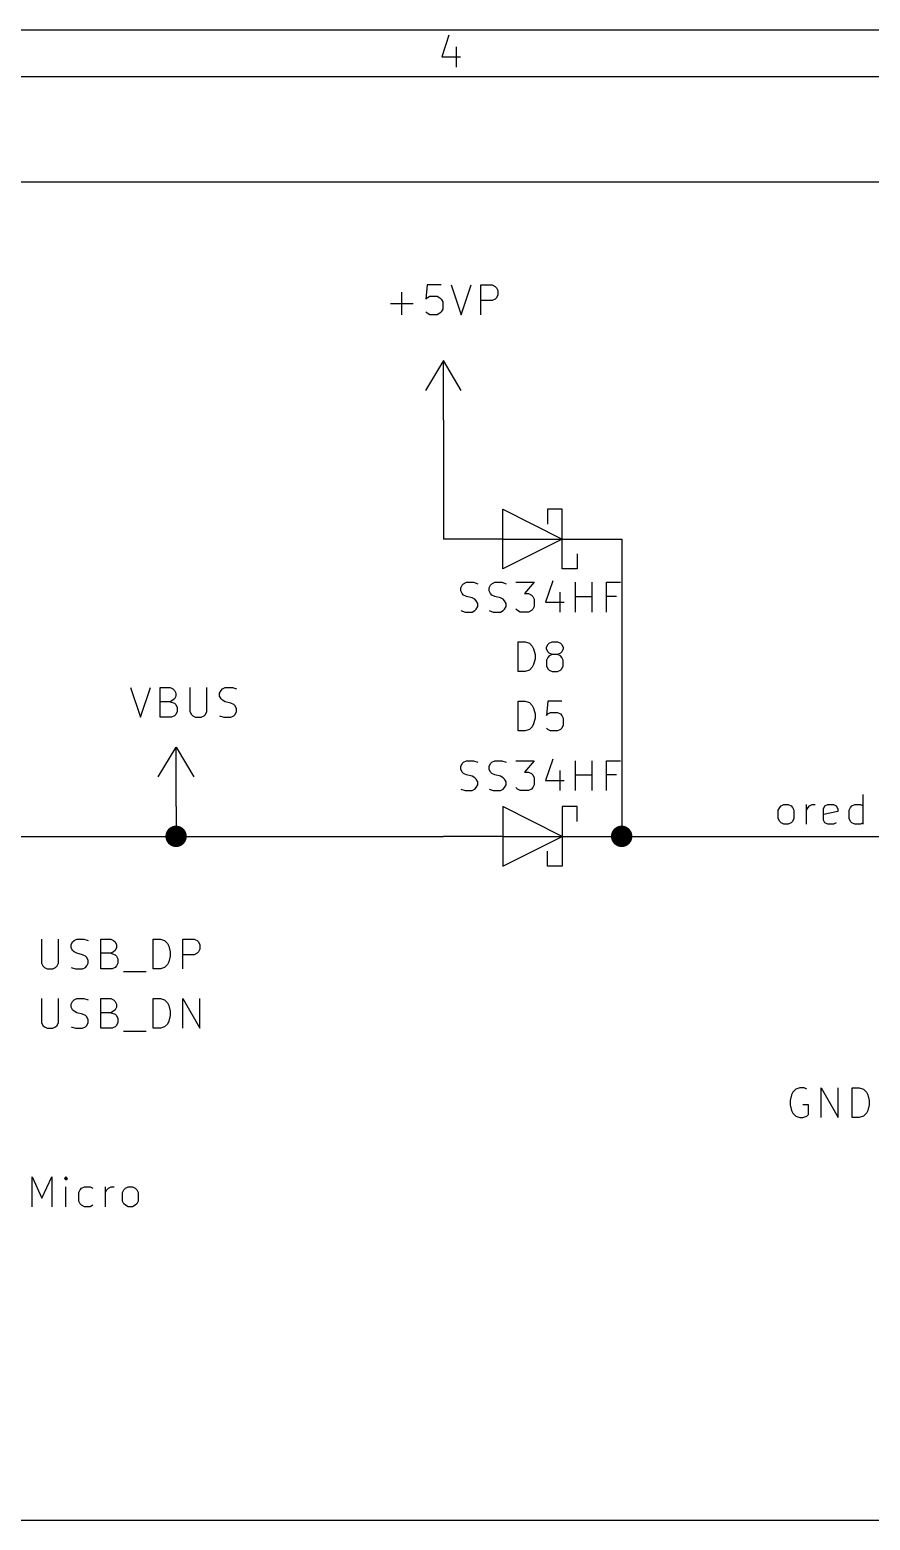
# Model space of a CAD drawing. Extents: x 0.4 to 11.3, y -7.9 to -0.4.
# Drawn here: x 6.604 to 8.018, y -2.9 to -0.394 of the extents above; entities that cross this region are included whole.
import ezdxf

# ---------------------------------------------------------------- set-up
doc = ezdxf.new("R2010")
doc.units = 0
doc.header["$MEASUREMENT"] = 0
for name, color, linetype in [('BLUE3', 171, 'CONTINUOUS'), ('BROWN2', 54, 'CONTINUOUS'), ('CYAN2', 4, 'CONTINUOUS'), ('GRAY1', 251, 'CONTINUOUS'), ('GREEN3', 91, 'CONTINUOUS'), ('RED2', 1, 'CONTINUOUS')]:
    doc.layers.add(name, color=color, linetype=linetype)

msp = doc.modelspace()

# ---------------------------------------------------------------- linework, layer by layer
at = {"layer": 'BLUE3', "linetype": 'CONTINUOUS'}
for p, q in [((9.95, -0.65), (5.75, -0.65)), ((5.75, -2.9), (9.95, -2.9))]:
    msp.add_line(p, q, dxfattribs=at)
at = {"layer": 'BROWN2', "linetype": 'CONTINUOUS'}
for p, q in [((6.62351, -1.9228), (6.62351, -1.96328)), ((6.65208, -1.96328), (6.65208, -1.9228)), ((6.67352, -1.93233), (6.67589, -1.92757)), ((6.67589, -1.92757), (6.67828, -1.92519)), ((6.67828, -1.92519), (6.68304, -1.9228)), ((6.68304, -1.9228), (6.69494, -1.9228)), ((6.69494, -1.9228), (6.70209, -1.92519)), ((6.72351, -1.9728), (6.72351, -1.9228)), ((6.72351, -1.9228), (6.74018, -1.9228)), ((6.74018, -1.9228), (6.74494, -1.92519)), ((6.74494, -1.92519), (6.74732, -1.92757)), ((6.74732, -1.92757), (6.7497, -1.93233)), ((6.81161, -1.9728), (6.81161, -1.9228)), ((6.81161, -1.9228), (6.82351, -1.9228)), ((6.82351, -1.9228), (6.83065, -1.92519)), ((6.83065, -1.92519), (6.83542, -1.92995)), ((6.86161, -1.9728), (6.86161, -1.9228)), ((6.86161, -1.9228), (6.88065, -1.9228)), ((6.88065, -1.9228), (6.88542, -1.92519)), ((6.88542, -1.92519), (6.8878, -1.92757)), ((6.8878, -1.92757), (6.89018, -1.93233)), ((6.67352, -1.93709), (6.67352, -1.93233)), ((6.67589, -1.94185), (6.67352, -1.93709)), ((6.67828, -1.94423), (6.67589, -1.94185)), ((6.68304, -1.94661), (6.67828, -1.94423)), ((6.69256, -1.949), (6.68304, -1.94661)), ((6.69732, -1.95137), (6.69256, -1.949)), ((6.6997, -1.95376), (6.69732, -1.95137)), ((6.70209, -1.95852), (6.6997, -1.95376)), ((6.74018, -1.94661), (6.72351, -1.94661)), ((6.74494, -1.94423), (6.74018, -1.94661)), ((6.74018, -1.94661), (6.74732, -1.949)), ((6.74732, -1.94185), (6.74494, -1.94423)), ((6.7497, -1.93709), (6.74732, -1.94185)), ((6.74732, -1.949), (6.7497, -1.95137)), ((6.7497, -1.93233), (6.7497, -1.93709)), ((6.7497, -1.95137), (6.75208, -1.95614)), ((6.83542, -1.92995), (6.8378, -1.93471)), ((6.8378, -1.93471), (6.84018, -1.94423)), ((6.84018, -1.95137), (6.8378, -1.9609)), ((6.84018, -1.94423), (6.84018, -1.95137)), ((6.88065, -1.949), (6.86161, -1.949)), ((6.88542, -1.94661), (6.88065, -1.949)), ((6.8878, -1.94423), (6.88542, -1.94661)), ((6.89018, -1.93947), (6.8878, -1.94423)), ((6.89018, -1.93233), (6.89018, -1.93947)), ((6.62351, -1.96328), (6.62589, -1.96804)), ((6.62589, -1.96804), (6.62828, -1.97043)), ((6.62828, -1.97043), (6.63304, -1.9728)), ((6.63304, -1.9728), (6.64256, -1.9728)), ((6.64256, -1.9728), (6.64732, -1.97043)), ((6.64732, -1.97043), (6.6497, -1.96804)), ((6.6497, -1.96804), (6.65208, -1.96328)), ((6.67352, -1.97043), (6.68066, -1.9728)), ((6.68066, -1.9728), (6.69256, -1.9728)), ((6.69256, -1.9728), (6.69732, -1.97043)), ((6.69732, -1.97043), (6.6997, -1.96804)), ((6.6997, -1.96804), (6.70209, -1.96328)), ((6.70209, -1.96328), (6.70209, -1.95852)), ((6.74256, -1.9728), (6.72351, -1.9728)), ((6.74732, -1.97043), (6.74256, -1.9728)), ((6.7497, -1.96804), (6.74732, -1.97043)), ((6.75208, -1.96328), (6.7497, -1.96804)), ((6.75208, -1.95614), (6.75208, -1.96328)), ((6.76161, -1.97757), (6.7997, -1.97757)), ((6.82351, -1.9728), (6.81161, -1.9728)), ((6.83065, -1.97043), (6.82351, -1.9728)), ((6.83542, -1.96566), (6.83065, -1.97043)), ((6.8378, -1.9609), (6.83542, -1.96566)), ((6.62351, -2.0228), (6.62351, -2.06328)), ((6.65208, -2.06328), (6.65208, -2.0228)), ((6.67352, -2.03233), (6.67589, -2.02757)), ((6.67589, -2.02757), (6.67828, -2.02519)), ((6.67828, -2.02519), (6.68304, -2.0228)), ((6.68304, -2.0228), (6.69494, -2.0228)), ((6.69494, -2.0228), (6.70209, -2.02519)), ((6.72351, -2.0728), (6.72351, -2.0228)), ((6.72351, -2.0228), (6.74018, -2.0228)), ((6.74018, -2.0228), (6.74494, -2.02519)), ((6.74494, -2.02519), (6.74732, -2.02757)), ((6.74732, -2.02757), (6.7497, -2.03233)), ((6.81161, -2.0728), (6.81161, -2.0228)), ((6.81161, -2.0228), (6.82351, -2.0228)), ((6.82351, -2.0228), (6.83065, -2.02519)), ((6.83065, -2.02519), (6.83542, -2.02995)), ((6.83542, -2.02995), (6.8378, -2.03471)), ((6.86161, -2.0728), (6.86161, -2.0228)), ((6.86161, -2.0228), (6.89018, -2.0728)), ((6.89018, -2.0728), (6.89018, -2.0228)), ((6.67352, -2.03709), (6.67352, -2.03233)), ((6.67589, -2.04185), (6.67352, -2.03709)), ((6.67828, -2.04423), (6.67589, -2.04185)), ((6.68304, -2.04661), (6.67828, -2.04423)), ((6.69256, -2.049), (6.68304, -2.04661)), ((6.69732, -2.05137), (6.69256, -2.049)), ((6.6997, -2.05376), (6.69732, -2.05137)), ((6.70209, -2.05852), (6.6997, -2.05376)), ((6.74018, -2.04661), (6.72351, -2.04661)), ((6.74494, -2.04423), (6.74018, -2.04661)), ((6.74018, -2.04661), (6.74732, -2.049)), ((6.74732, -2.04185), (6.74494, -2.04423)), ((6.7497, -2.03709), (6.74732, -2.04185)), ((6.74732, -2.049), (6.7497, -2.05137)), ((6.7497, -2.03233), (6.7497, -2.03709)), ((6.7497, -2.05137), (6.75208, -2.05614)), ((6.8378, -2.03471), (6.84018, -2.04423)), ((6.84018, -2.05137), (6.8378, -2.0609)), ((6.84018, -2.04423), (6.84018, -2.05137)), ((6.62351, -2.06328), (6.62589, -2.06804)), ((6.62589, -2.06804), (6.62828, -2.07043)), ((6.62828, -2.07043), (6.63304, -2.0728)), ((6.63304, -2.0728), (6.64256, -2.0728)), ((6.64256, -2.0728), (6.64732, -2.07043)), ((6.64732, -2.07043), (6.6497, -2.06804)), ((6.6497, -2.06804), (6.65208, -2.06328)), ((6.67352, -2.07043), (6.68066, -2.0728)), ((6.68066, -2.0728), (6.69256, -2.0728)), ((6.69256, -2.0728), (6.69732, -2.07043)), ((6.69732, -2.07043), (6.6997, -2.06804)), ((6.6997, -2.06804), (6.70209, -2.06328)), ((6.70209, -2.06328), (6.70209, -2.05852)), ((6.74256, -2.0728), (6.72351, -2.0728)), ((6.74732, -2.07043), (6.74256, -2.0728)), ((6.7497, -2.06804), (6.74732, -2.07043)), ((6.75208, -2.06328), (6.7497, -2.06804)), ((6.75208, -2.05614), (6.75208, -2.06328)), ((6.76161, -2.07757), (6.7997, -2.07757)), ((6.82351, -2.0728), (6.81161, -2.0728)), ((6.83065, -2.07043), (6.82351, -2.0728)), ((6.83542, -2.06566), (6.83065, -2.07043)), ((6.8378, -2.0609), (6.83542, -2.06566))]:
    msp.add_line(p, q, dxfattribs=at)
at = {"layer": 'CYAN2', "linetype": 'CONTINUOUS'}
for p, q in [((7.27261, -0.822803), (7.27024, -0.846614)), ((7.29643, -0.822803), (7.27261, -0.822803)), ((7.31309, -0.822803), (7.32976, -0.872803)), ((7.32976, -0.872803), (7.34643, -0.822803)), ((7.36309, -0.872803), (7.36309, -0.822803)), ((7.36309, -0.822803), (7.38214, -0.822803)), ((7.38214, -0.822803), (7.3869, -0.825185)), ((7.3869, -0.825185), (7.38928, -0.827567)), ((7.22976, -0.872803), (7.22976, -0.834709)), ((7.27024, -0.846614), (7.27261, -0.844232)), ((7.27261, -0.844232), (7.27738, -0.84185)), ((7.27738, -0.84185), (7.28928, -0.84185)), ((7.28928, -0.84185), (7.29404, -0.844232)), ((7.29404, -0.844232), (7.29643, -0.846614)), ((7.29643, -0.846614), (7.29881, -0.851374)), ((7.29881, -0.851374), (7.29881, -0.86328)), ((7.38214, -0.848996), (7.36309, -0.848996)), ((7.3869, -0.846614), (7.38214, -0.848996)), ((7.38928, -0.844232), (7.3869, -0.846614)), ((7.38928, -0.827567), (7.39166, -0.832327)), ((7.39166, -0.839472), (7.38928, -0.844232)), ((7.39166, -0.832327), (7.39166, -0.839472)), ((7.21071, -0.853756), (7.24881, -0.853756)), ((7.27261, -0.870425), (7.27024, -0.868043)), ((7.27738, -0.872803), (7.27261, -0.870425)), ((7.28928, -0.872803), (7.27738, -0.872803)), ((7.29404, -0.870425), (7.28928, -0.872803)), ((7.29643, -0.868043), (7.29404, -0.870425)), ((7.29881, -0.86328), (7.29643, -0.868043)), ((7.32917, -1.33233), (7.33154, -1.32757)), ((7.33154, -1.32757), (7.33393, -1.32519)), ((7.33393, -1.32519), (7.33869, -1.3228)), ((7.33869, -1.3228), (7.35059, -1.3228)), ((7.35059, -1.3228), (7.35774, -1.32519)), ((7.37678, -1.33233), (7.37916, -1.32757)), ((7.37916, -1.32757), (7.38154, -1.32519)), ((7.38154, -1.32519), (7.38631, -1.3228)), ((7.38631, -1.3228), (7.39821, -1.3228)), ((7.39821, -1.3228), (7.40535, -1.32519)), ((7.42202, -1.3228), (7.45297, -1.3228)), ((7.45297, -1.3228), (7.4363, -1.34185)), ((7.48392, -1.32043), (7.47202, -1.35614)), ((7.52202, -1.3728), (7.52202, -1.3228)), ((7.55059, -1.3728), (7.55059, -1.3228)), ((7.5744, -1.3728), (7.5744, -1.3228)), ((7.5744, -1.3228), (7.59821, -1.3228)), ((7.32917, -1.33709), (7.32917, -1.33233)), ((7.33154, -1.34185), (7.32917, -1.33709)), ((7.33393, -1.34423), (7.33154, -1.34185)), ((7.33869, -1.34661), (7.33393, -1.34423)), ((7.34821, -1.349), (7.33869, -1.34661)), ((7.35297, -1.35137), (7.34821, -1.349)), ((7.35535, -1.35376), (7.35297, -1.35137)), ((7.37678, -1.33709), (7.37678, -1.33233)), ((7.37916, -1.34185), (7.37678, -1.33709)), ((7.38154, -1.34423), (7.37916, -1.34185)), ((7.38631, -1.34661), (7.38154, -1.34423)), ((7.39583, -1.349), (7.38631, -1.34661)), ((7.40059, -1.35137), (7.39583, -1.349)), ((7.40297, -1.35376), (7.40059, -1.35137)), ((7.4363, -1.34185), (7.44345, -1.34185)), ((7.44345, -1.34185), (7.44821, -1.34423)), ((7.44821, -1.34423), (7.45059, -1.34661)), ((7.45059, -1.34661), (7.45297, -1.35137)), ((7.45297, -1.35137), (7.45297, -1.36328)), ((7.49583, -1.33947), (7.49583, -1.3728)), ((7.52202, -1.34661), (7.55059, -1.34661)), ((7.59107, -1.34661), (7.5744, -1.34661)), ((7.32917, -1.37043), (7.33631, -1.3728)), ((7.33631, -1.3728), (7.34821, -1.3728)), ((7.34821, -1.3728), (7.35297, -1.37043)), ((7.35297, -1.37043), (7.35535, -1.36804)), ((7.35774, -1.35852), (7.35535, -1.35376)), ((7.35535, -1.36804), (7.35774, -1.36328)), ((7.35774, -1.36328), (7.35774, -1.35852)), ((7.37678, -1.37043), (7.38393, -1.3728)), ((7.38393, -1.3728), (7.39583, -1.3728)), ((7.39583, -1.3728), (7.40059, -1.37043)), ((7.40059, -1.37043), (7.40297, -1.36804)), ((7.40535, -1.35852), (7.40297, -1.35376)), ((7.40297, -1.36804), (7.40535, -1.36328)), ((7.40535, -1.36328), (7.40535, -1.35852)), ((7.4244, -1.37043), (7.42202, -1.36804)), ((7.42916, -1.3728), (7.4244, -1.37043)), ((7.44345, -1.3728), (7.42916, -1.3728)), ((7.44821, -1.37043), (7.44345, -1.3728)), ((7.45059, -1.36804), (7.44821, -1.37043)), ((7.45297, -1.36328), (7.45059, -1.36804)), ((7.47202, -1.35614), (7.50297, -1.35614)), ((7.42559, -1.4728), (7.42559, -1.4228)), ((7.42559, -1.4228), (7.4375, -1.4228)), ((7.4375, -1.4228), (7.44464, -1.42519)), ((7.44464, -1.42519), (7.4494, -1.42995)), ((7.47321, -1.43233), (7.47559, -1.42757)), ((7.47559, -1.42757), (7.47797, -1.42519)), ((7.47797, -1.42519), (7.48274, -1.4228)), ((7.48274, -1.4228), (7.49226, -1.4228)), ((7.49226, -1.4228), (7.49702, -1.42519)), ((7.49702, -1.42519), (7.4994, -1.42757)), ((7.4994, -1.42757), (7.50178, -1.43233)), ((7.4494, -1.42995), (7.45178, -1.43471)), ((7.45178, -1.43471), (7.45416, -1.44423)), ((7.45416, -1.45137), (7.45178, -1.4609)), ((7.45416, -1.44423), (7.45416, -1.45137)), ((7.47321, -1.43471), (7.47321, -1.43233)), ((7.47559, -1.43947), (7.47321, -1.43471)), ((7.47559, -1.449), (7.47321, -1.45376)), ((7.47797, -1.44185), (7.47559, -1.43947)), ((7.47797, -1.44661), (7.47559, -1.449)), ((7.48274, -1.44423), (7.47797, -1.44185)), ((7.48274, -1.44423), (7.47797, -1.44661)), ((7.49226, -1.44423), (7.48274, -1.44423)), ((7.49702, -1.44185), (7.49226, -1.44423)), ((7.49702, -1.44661), (7.49226, -1.44423)), ((7.4994, -1.43947), (7.49702, -1.44185)), ((7.4994, -1.449), (7.49702, -1.44661)), ((7.50178, -1.43471), (7.4994, -1.43947)), ((7.50178, -1.45376), (7.4994, -1.449)), ((7.50178, -1.43233), (7.50178, -1.43471)), ((7.4375, -1.4728), (7.42559, -1.4728)), ((7.44464, -1.47043), (7.4375, -1.4728)), ((7.4494, -1.46566), (7.44464, -1.47043)), ((7.45178, -1.4609), (7.4494, -1.46566)), ((7.47321, -1.45376), (7.47321, -1.46328)), ((7.47321, -1.46328), (7.47559, -1.46804)), ((7.47559, -1.46804), (7.47797, -1.47043)), ((7.47797, -1.47043), (7.48274, -1.4728)), ((7.48274, -1.4728), (7.49226, -1.4728)), ((7.49226, -1.4728), (7.49702, -1.47043)), ((7.49702, -1.47043), (7.4994, -1.46804)), ((7.4994, -1.46804), (7.50178, -1.46328)), ((7.50178, -1.46328), (7.50178, -1.45376)), ((6.77333, -1.4998), (6.79, -1.5498)), ((6.77333, -1.4998), (6.79, -1.5498)), ((6.79, -1.5498), (6.80667, -1.4998)), ((6.79, -1.5498), (6.80667, -1.4998)), ((6.82333, -1.5498), (6.82333, -1.4998)), ((6.82333, -1.4998), (6.84, -1.4998)), ((6.82333, -1.5498), (6.82333, -1.4998)), ((6.82333, -1.4998), (6.84, -1.4998)), ((6.84, -1.4998), (6.84476, -1.50219)), ((6.84, -1.4998), (6.84476, -1.50219)), ((6.84476, -1.50219), (6.84714, -1.50457)), ((6.84476, -1.50219), (6.84714, -1.50457)), ((6.87333, -1.4998), (6.87333, -1.54028)), ((6.87333, -1.4998), (6.87333, -1.54028)), ((6.9019, -1.54028), (6.9019, -1.4998)), ((6.9019, -1.54028), (6.9019, -1.4998)), ((6.92571, -1.50457), (6.92809, -1.50219)), ((6.92571, -1.50457), (6.92809, -1.50219)), ((6.92809, -1.50219), (6.93286, -1.4998)), ((6.92809, -1.50219), (6.93286, -1.4998)), ((6.93286, -1.4998), (6.94476, -1.4998)), ((6.93286, -1.4998), (6.94476, -1.4998)), ((6.94476, -1.4998), (6.95191, -1.50219)), ((6.94476, -1.4998), (6.95191, -1.50219)), ((6.84, -1.52361), (6.82333, -1.52361)), ((6.84, -1.52361), (6.82333, -1.52361)), ((6.84476, -1.52123), (6.84, -1.52361)), ((6.84476, -1.52123), (6.84, -1.52361)), ((6.84, -1.52361), (6.84714, -1.526)), ((6.84, -1.52361), (6.84714, -1.526)), ((6.84714, -1.51885), (6.84476, -1.52123)), ((6.84714, -1.51885), (6.84476, -1.52123)), ((6.84714, -1.50457), (6.84952, -1.50933)), ((6.84714, -1.50457), (6.84952, -1.50933)), ((6.84952, -1.51409), (6.84714, -1.51885)), ((6.84952, -1.51409), (6.84714, -1.51885)), ((6.84714, -1.526), (6.84952, -1.52837)), ((6.84714, -1.526), (6.84952, -1.52837)), ((6.84952, -1.50933), (6.84952, -1.51409)), ((6.84952, -1.50933), (6.84952, -1.51409)), ((6.84952, -1.52837), (6.8519, -1.53314)), ((6.84952, -1.52837), (6.8519, -1.53314)), ((6.92333, -1.50933), (6.92571, -1.50457)), ((6.92333, -1.50933), (6.92571, -1.50457)), ((6.92333, -1.51409), (6.92333, -1.50933)), ((6.92333, -1.51409), (6.92333, -1.50933)), ((6.92571, -1.51885), (6.92333, -1.51409)), ((6.92571, -1.51885), (6.92333, -1.51409)), ((6.92809, -1.52123), (6.92571, -1.51885)), ((6.92809, -1.52123), (6.92571, -1.51885)), ((6.93286, -1.52361), (6.92809, -1.52123)), ((6.93286, -1.52361), (6.92809, -1.52123)), ((6.94238, -1.526), (6.93286, -1.52361)), ((6.94238, -1.526), (6.93286, -1.52361)), ((6.94714, -1.52837), (6.94238, -1.526)), ((6.94714, -1.52837), (6.94238, -1.526)), ((6.94952, -1.53076), (6.94714, -1.52837)), ((6.94952, -1.53076), (6.94714, -1.52837)), ((7.42559, -1.5728), (7.42559, -1.5228)), ((7.42559, -1.5228), (7.4375, -1.5228)), ((7.4375, -1.5228), (7.44464, -1.52519)), ((7.44464, -1.52519), (7.4494, -1.52995)), ((7.47559, -1.5228), (7.47321, -1.54661)), ((7.4994, -1.5228), (7.47559, -1.5228)), ((6.84238, -1.5498), (6.82333, -1.5498)), ((6.84238, -1.5498), (6.82333, -1.5498)), ((6.84714, -1.54743), (6.84238, -1.5498)), ((6.84714, -1.54743), (6.84238, -1.5498)), ((6.84952, -1.54504), (6.84714, -1.54743)), ((6.84952, -1.54504), (6.84714, -1.54743)), ((6.8519, -1.54028), (6.84952, -1.54504)), ((6.8519, -1.54028), (6.84952, -1.54504)), ((6.8519, -1.53314), (6.8519, -1.54028)), ((6.8519, -1.53314), (6.8519, -1.54028)), ((6.87333, -1.54028), (6.87571, -1.54504)), ((6.87333, -1.54028), (6.87571, -1.54504)), ((6.87571, -1.54504), (6.87809, -1.54743)), ((6.87571, -1.54504), (6.87809, -1.54743)), ((6.87809, -1.54743), (6.88285, -1.5498)), ((6.87809, -1.54743), (6.88285, -1.5498)), ((6.88285, -1.5498), (6.89238, -1.5498)), ((6.88285, -1.5498), (6.89238, -1.5498)), ((6.89238, -1.5498), (6.89714, -1.54743)), ((6.89238, -1.5498), (6.89714, -1.54743)), ((6.89714, -1.54743), (6.89952, -1.54504)), ((6.89714, -1.54743), (6.89952, -1.54504)), ((6.89952, -1.54504), (6.9019, -1.54028)), ((6.89952, -1.54504), (6.9019, -1.54028)), ((6.92333, -1.54743), (6.93048, -1.5498)), ((6.92333, -1.54743), (6.93048, -1.5498)), ((6.93048, -1.5498), (6.94238, -1.5498)), ((6.93048, -1.5498), (6.94238, -1.5498)), ((6.94238, -1.5498), (6.94714, -1.54743)), ((6.94238, -1.5498), (6.94714, -1.54743)), ((6.94714, -1.54743), (6.94952, -1.54504)), ((6.94714, -1.54743), (6.94952, -1.54504)), ((6.95191, -1.53552), (6.94952, -1.53076)), ((6.95191, -1.53552), (6.94952, -1.53076)), ((6.94952, -1.54504), (6.95191, -1.54028)), ((6.94952, -1.54504), (6.95191, -1.54028)), ((6.95191, -1.54028), (6.95191, -1.53552)), ((6.95191, -1.54028), (6.95191, -1.53552)), ((7.4494, -1.52995), (7.45178, -1.53471)), ((7.45178, -1.53471), (7.45416, -1.54423)), ((7.45416, -1.55137), (7.45178, -1.5609)), ((7.45416, -1.54423), (7.45416, -1.55137)), ((7.47321, -1.54661), (7.47559, -1.54423)), ((7.47559, -1.54423), (7.48035, -1.54185)), ((7.48035, -1.54185), (7.49226, -1.54185)), ((7.49226, -1.54185), (7.49702, -1.54423)), ((7.49702, -1.54423), (7.4994, -1.54661)), ((7.4994, -1.54661), (7.50178, -1.55137)), ((7.50178, -1.55137), (7.50178, -1.56328)), ((7.4375, -1.5728), (7.42559, -1.5728)), ((7.44464, -1.57043), (7.4375, -1.5728)), ((7.4494, -1.56566), (7.44464, -1.57043)), ((7.45178, -1.5609), (7.4494, -1.56566)), ((7.47559, -1.57043), (7.47321, -1.56804)), ((7.48035, -1.5728), (7.47559, -1.57043)), ((7.49226, -1.5728), (7.48035, -1.5728)), ((7.49702, -1.57043), (7.49226, -1.5728)), ((7.4994, -1.56804), (7.49702, -1.57043)), ((7.50178, -1.56328), (7.4994, -1.56804)), ((7.32917, -1.63233), (7.33154, -1.62757)), ((7.33154, -1.62757), (7.33393, -1.62519)), ((7.33393, -1.62519), (7.33869, -1.6228)), ((7.33869, -1.6228), (7.35059, -1.6228)), ((7.35059, -1.6228), (7.35774, -1.62519)), ((7.37678, -1.63233), (7.37916, -1.62757)), ((7.37916, -1.62757), (7.38154, -1.62519)), ((7.38154, -1.62519), (7.38631, -1.6228)), ((7.38631, -1.6228), (7.39821, -1.6228)), ((7.39821, -1.6228), (7.40535, -1.62519)), ((7.42202, -1.6228), (7.45297, -1.6228)), ((7.45297, -1.6228), (7.4363, -1.64185)), ((7.48392, -1.62043), (7.47202, -1.65614)), ((7.52202, -1.6728), (7.52202, -1.6228)), ((7.55059, -1.6728), (7.55059, -1.6228)), ((7.5744, -1.6728), (7.5744, -1.6228)), ((7.5744, -1.6228), (7.59821, -1.6228)), ((7.32917, -1.63709), (7.32917, -1.63233)), ((7.33154, -1.64185), (7.32917, -1.63709)), ((7.33393, -1.64423), (7.33154, -1.64185)), ((7.33869, -1.64661), (7.33393, -1.64423)), ((7.34821, -1.649), (7.33869, -1.64661)), ((7.35297, -1.65137), (7.34821, -1.649)), ((7.35535, -1.65376), (7.35297, -1.65137)), ((7.35774, -1.65852), (7.35535, -1.65376)), ((7.37678, -1.63709), (7.37678, -1.63233)), ((7.37916, -1.64185), (7.37678, -1.63709)), ((7.38154, -1.64423), (7.37916, -1.64185)), ((7.38631, -1.64661), (7.38154, -1.64423)), ((7.39583, -1.649), (7.38631, -1.64661)), ((7.40059, -1.65137), (7.39583, -1.649)), ((7.40297, -1.65376), (7.40059, -1.65137)), ((7.40535, -1.65852), (7.40297, -1.65376)), ((7.4363, -1.64185), (7.44345, -1.64185)), ((7.44345, -1.64185), (7.44821, -1.64423)), ((7.44821, -1.64423), (7.45059, -1.64661)), ((7.45059, -1.64661), (7.45297, -1.65137)), ((7.45297, -1.65137), (7.45297, -1.66328)), ((7.49583, -1.63947), (7.49583, -1.6728)), ((7.52202, -1.64661), (7.55059, -1.64661)), ((7.59107, -1.64661), (7.5744, -1.64661)), ((7.32917, -1.67043), (7.33631, -1.6728)), ((7.33631, -1.6728), (7.34821, -1.6728)), ((7.34821, -1.6728), (7.35297, -1.67043)), ((7.35297, -1.67043), (7.35535, -1.66804)), ((7.35535, -1.66804), (7.35774, -1.66328)), ((7.35774, -1.66328), (7.35774, -1.65852)), ((7.37678, -1.67043), (7.38393, -1.6728)), ((7.38393, -1.6728), (7.39583, -1.6728)), ((7.39583, -1.6728), (7.40059, -1.67043)), ((7.40059, -1.67043), (7.40297, -1.66804)), ((7.40297, -1.66804), (7.40535, -1.66328)), ((7.40535, -1.66328), (7.40535, -1.65852)), ((7.4244, -1.67043), (7.42202, -1.66804)), ((7.42916, -1.6728), (7.4244, -1.67043)), ((7.44345, -1.6728), (7.42916, -1.6728)), ((7.44821, -1.67043), (7.44345, -1.6728)), ((7.45059, -1.66804), (7.44821, -1.67043)), ((7.45297, -1.66328), (7.45059, -1.66804)), ((7.47202, -1.65614), (7.50297, -1.65614)), ((7.88809, -2.17995), (7.88571, -2.18471)), ((7.89286, -2.17519), (7.88809, -2.17995)), ((7.9, -2.1728), (7.89286, -2.17519)), ((7.90714, -2.1728), (7.9, -2.1728)), ((7.91191, -2.17519), (7.90714, -2.1728)), ((7.93571, -2.2228), (7.93571, -2.1728)), ((7.93571, -2.1728), (7.96428, -2.2228)), ((7.96428, -2.2228), (7.96428, -2.1728)), ((7.98809, -2.2228), (7.98809, -2.1728)), ((7.98809, -2.1728), (8, -2.1728)), ((8, -2.1728), (8.00714, -2.17519)), ((8.00714, -2.17519), (8.01191, -2.17995)), ((8.01191, -2.17995), (8.01429, -2.18471)), ((7.88571, -2.18471), (7.88333, -2.19423)), ((7.88333, -2.19423), (7.88333, -2.20137)), ((7.88333, -2.20137), (7.88571, -2.2109)), ((7.91428, -2.20137), (7.90476, -2.20137)), ((7.91428, -2.21804), (7.91428, -2.20137)), ((8.01429, -2.18471), (8.01667, -2.19423)), ((8.01667, -2.20137), (8.01429, -2.2109)), ((8.01667, -2.19423), (8.01667, -2.20137)), ((7.88571, -2.2109), (7.88809, -2.21566)), ((7.88809, -2.21566), (7.89286, -2.22043)), ((7.89286, -2.22043), (7.9, -2.2228)), ((7.9, -2.2228), (7.90476, -2.2228)), ((7.90476, -2.2228), (7.91191, -2.22043)), ((7.91191, -2.22043), (7.91428, -2.21804)), ((8, -2.2228), (7.98809, -2.2228)), ((8.00714, -2.22043), (8, -2.2228)), ((8.01191, -2.21566), (8.00714, -2.22043)), ((8.01429, -2.2109), (8.01191, -2.21566)), ((6.60752, -2.3728), (6.60752, -2.3228)), ((6.60752, -2.3228), (6.62419, -2.35852)), ((6.60752, -2.3728), (6.60752, -2.3228)), ((6.60752, -2.3228), (6.62419, -2.35852)), ((6.62419, -2.35852), (6.64086, -2.3228)), ((6.62419, -2.35852), (6.64086, -2.3228)), ((6.64086, -2.3228), (6.64086, -2.3728)), ((6.64086, -2.3228), (6.64086, -2.3728)), ((6.66467, -2.3228), (6.66229, -2.32519)), ((6.66467, -2.3228), (6.66229, -2.32519)), ((6.66229, -2.32519), (6.66467, -2.32757)), ((6.66229, -2.32519), (6.66467, -2.32757)), ((6.66705, -2.32519), (6.66467, -2.3228)), ((6.66467, -2.3228), (6.66467, -2.32757)), ((6.66705, -2.32519), (6.66467, -2.3228)), ((6.66467, -2.3228), (6.66467, -2.32757)), ((6.66467, -2.32757), (6.66705, -2.32519)), ((6.66467, -2.32757), (6.66705, -2.32519)), ((6.66467, -2.3728), (6.66467, -2.33947)), ((6.66467, -2.3728), (6.66467, -2.33947)), ((6.6861, -2.349), (6.68848, -2.34423)), ((6.6861, -2.349), (6.68848, -2.34423)), ((6.6861, -2.36328), (6.6861, -2.349)), ((6.6861, -2.36328), (6.6861, -2.349)), ((6.68848, -2.34423), (6.69086, -2.34185)), ((6.68848, -2.34423), (6.69086, -2.34185)), ((6.69086, -2.34185), (6.69562, -2.33947)), ((6.69086, -2.34185), (6.69562, -2.33947)), ((6.69562, -2.33947), (6.70515, -2.33947)), ((6.69562, -2.33947), (6.70515, -2.33947)), ((6.70515, -2.33947), (6.70991, -2.34185)), ((6.70515, -2.33947), (6.70991, -2.34185)), ((6.73133, -2.3728), (6.73133, -2.33947)), ((6.73133, -2.3728), (6.73133, -2.33947)), ((6.73133, -2.349), (6.73372, -2.34423)), ((6.73133, -2.349), (6.73372, -2.34423)), ((6.73372, -2.34423), (6.7361, -2.34185)), ((6.73372, -2.34423), (6.7361, -2.34185)), ((6.7361, -2.34185), (6.74086, -2.33947)), ((6.7361, -2.34185), (6.74086, -2.33947)), ((6.74086, -2.33947), (6.74562, -2.33947)), ((6.74086, -2.33947), (6.74562, -2.33947)), ((6.75991, -2.349), (6.76229, -2.34423)), ((6.75991, -2.349), (6.76229, -2.34423)), ((6.75991, -2.36328), (6.75991, -2.349)), ((6.75991, -2.36328), (6.75991, -2.349)), ((6.76229, -2.34423), (6.76467, -2.34185)), ((6.76229, -2.34423), (6.76467, -2.34185)), ((6.76467, -2.34185), (6.76943, -2.33947)), ((6.76467, -2.34185), (6.76943, -2.33947)), ((6.76943, -2.33947), (6.77657, -2.33947)), ((6.76943, -2.33947), (6.77657, -2.33947)), ((6.77657, -2.33947), (6.78133, -2.34185)), ((6.77657, -2.33947), (6.78133, -2.34185)), ((6.78133, -2.34185), (6.78372, -2.34423)), ((6.78133, -2.34185), (6.78372, -2.34423)), ((6.78372, -2.34423), (6.7861, -2.349)), ((6.78372, -2.34423), (6.7861, -2.349)), ((6.7861, -2.349), (6.7861, -2.36328)), ((6.7861, -2.349), (6.7861, -2.36328)), ((6.68848, -2.36804), (6.6861, -2.36328)), ((6.68848, -2.36804), (6.6861, -2.36328)), ((6.69086, -2.37043), (6.68848, -2.36804)), ((6.69086, -2.37043), (6.68848, -2.36804)), ((6.69562, -2.3728), (6.69086, -2.37043)), ((6.69562, -2.3728), (6.69086, -2.37043)), ((6.70515, -2.3728), (6.69562, -2.3728)), ((6.70515, -2.3728), (6.69562, -2.3728)), ((6.70991, -2.37043), (6.70515, -2.3728)), ((6.70991, -2.37043), (6.70515, -2.3728)), ((6.76229, -2.36804), (6.75991, -2.36328)), ((6.76229, -2.36804), (6.75991, -2.36328)), ((6.76467, -2.37043), (6.76229, -2.36804)), ((6.76467, -2.37043), (6.76229, -2.36804)), ((6.76943, -2.3728), (6.76467, -2.37043)), ((6.76943, -2.3728), (6.76467, -2.37043)), ((6.77657, -2.3728), (6.76943, -2.3728)), ((6.77657, -2.3728), (6.76943, -2.3728)), ((6.78133, -2.37043), (6.77657, -2.3728)), ((6.78133, -2.37043), (6.77657, -2.3728)), ((6.78372, -2.36804), (6.78133, -2.37043)), ((6.78372, -2.36804), (6.78133, -2.37043)), ((6.7861, -2.36328), (6.78372, -2.36804)), ((6.7861, -2.36328), (6.78372, -2.36804))]:
    msp.add_line(p, q, dxfattribs=at)
at = {"layer": 'GRAY1', "linetype": 'CONTINUOUS'}
for p, q in [((7.86363, -1.70599), (7.86601, -1.70123)), ((7.86601, -1.70123), (7.86839, -1.69885)), ((7.86839, -1.69885), (7.87316, -1.69647)), ((7.87316, -1.69647), (7.8803, -1.69647)), ((7.8803, -1.69647), (7.88506, -1.69885)), ((7.88506, -1.69885), (7.88744, -1.70123)), ((7.88744, -1.70123), (7.88982, -1.70599)), ((7.91125, -1.7298), (7.91125, -1.69647)), ((7.91125, -1.70599), (7.91363, -1.70123)), ((7.91363, -1.70123), (7.91601, -1.69885)), ((7.91601, -1.69885), (7.92077, -1.69647)), ((7.92077, -1.69647), (7.92554, -1.69647)), ((7.93982, -1.70361), (7.9422, -1.69885)), ((7.93982, -1.72266), (7.93982, -1.70361)), ((7.9422, -1.69885), (7.94696, -1.69647)), ((7.94696, -1.69647), (7.95649, -1.69647)), ((7.95649, -1.69647), (7.96125, -1.69885)), ((7.96125, -1.69885), (7.96363, -1.70361)), ((7.96363, -1.70361), (7.96363, -1.70837)), ((7.98268, -1.70599), (7.98506, -1.70123)), ((7.98506, -1.70123), (7.98744, -1.69885)), ((7.98744, -1.69885), (7.9922, -1.69647)), ((7.9922, -1.69647), (8.00173, -1.69647)), ((8.00173, -1.69647), (8.00649, -1.69885)), ((8.00649, -1.7298), (8.00649, -1.6798)), ((7.86363, -1.72028), (7.86363, -1.70599)), ((7.86601, -1.72504), (7.86363, -1.72028)), ((7.86839, -1.72742), (7.86601, -1.72504)), ((7.87316, -1.7298), (7.86839, -1.72742)), ((7.88506, -1.72742), (7.8803, -1.7298)), ((7.88744, -1.72504), (7.88506, -1.72742)), ((7.88982, -1.72028), (7.88744, -1.72504)), ((7.88982, -1.70599), (7.88982, -1.72028)), ((7.96363, -1.70837), (7.93982, -1.71313)), ((7.9422, -1.72742), (7.93982, -1.72266)), ((7.94696, -1.7298), (7.9422, -1.72742)), ((7.96125, -1.72742), (7.95649, -1.7298)), ((7.98268, -1.72028), (7.98268, -1.70599)), ((7.98506, -1.72504), (7.98268, -1.72028)), ((7.98744, -1.72742), (7.98506, -1.72504)), ((7.9922, -1.7298), (7.98744, -1.72742)), ((8.00649, -1.72742), (8.00173, -1.7298)), ((7.8803, -1.7298), (7.87316, -1.7298)), ((7.95649, -1.7298), (7.94696, -1.7298)), ((8.00173, -1.7298), (7.9922, -1.7298))]:
    msp.add_line(p, q, dxfattribs=at)
at = {"layer": 'GREEN3', "linetype": 'CONTINUOUS'}
for p, q in [((7.3, -1.05), (7.3, -1.25)), ((7.6, -1.25), (7.6, -1.75)), ((6.85, -1.7), (6.85, -1.75)), ((6.55, -1.75), (6.85, -1.75)), ((6.85, -1.75), (7.3, -1.75)), ((7.6, -1.75), (8.1, -1.75))]:
    msp.add_line(p, q, dxfattribs=at)
at = {"layer": 'GREEN3', "const_width": 0.018}
for points in [[(6.841, -1.75, 1), (6.859, -1.75, 1)], [(7.591, -1.75, 1), (7.609, -1.75, 1)]]:
    msp.add_lwpolyline(points, format="xyb", close=True, dxfattribs=at)
at = {"layer": 'RED2', "linetype": 'CONTINUOUS'}
for p, q in [((0.393701, -0.393701), (11.2993, -0.393701)), ((7.30928, -0.402827), (7.29709, -0.439382)), ((7.32146, -0.422323), (7.32146, -0.456445)), ((7.29709, -0.439382), (7.32878, -0.439382)), ((0.472441, -0.472441), (11.2206, -0.472441)), ((7.3, -0.95), (7.27, -1)), ((7.33, -1), (7.3, -0.95)), ((7.3, -1.05), (7.3, -0.95)), ((7.4, -1.3), (7.4, -1.2)), ((7.4, -1.2), (7.5, -1.25)), ((7.5, -1.2), (7.475, -1.2)), ((7.475, -1.2), (7.475, -1.225)), ((7.5, -1.3), (7.5, -1.2)), ((7.4, -1.25), (7.3, -1.25)), ((7.4, -1.25), (7.5, -1.25)), ((7.5, -1.25), (7.4, -1.3)), ((7.5, -1.25), (7.6, -1.25)), ((7.525, -1.275), (7.525, -1.3)), ((7.525, -1.3), (7.5, -1.3)), ((6.82, -1.65), (6.85, -1.6)), ((6.85, -1.7), (6.85, -1.6)), ((6.85, -1.6), (6.88, -1.65)), ((7.4, -1.7), (7.4, -1.8)), ((7.5, -1.75), (7.4, -1.7)), ((7.525, -1.7), (7.5, -1.7)), ((7.5, -1.7), (7.5, -1.8)), ((7.525, -1.725), (7.525, -1.7)), ((7.4, -1.75), (7.3, -1.75)), ((7.4, -1.75), (7.5, -1.75)), ((7.4, -1.8), (7.5, -1.75)), ((7.5, -1.75), (7.6, -1.75)), ((7.475, -1.8), (7.475, -1.775)), ((7.5, -1.8), (7.475, -1.8))]:
    msp.add_line(p, q, dxfattribs=at)

doc.saveas('drawing.dxf')
